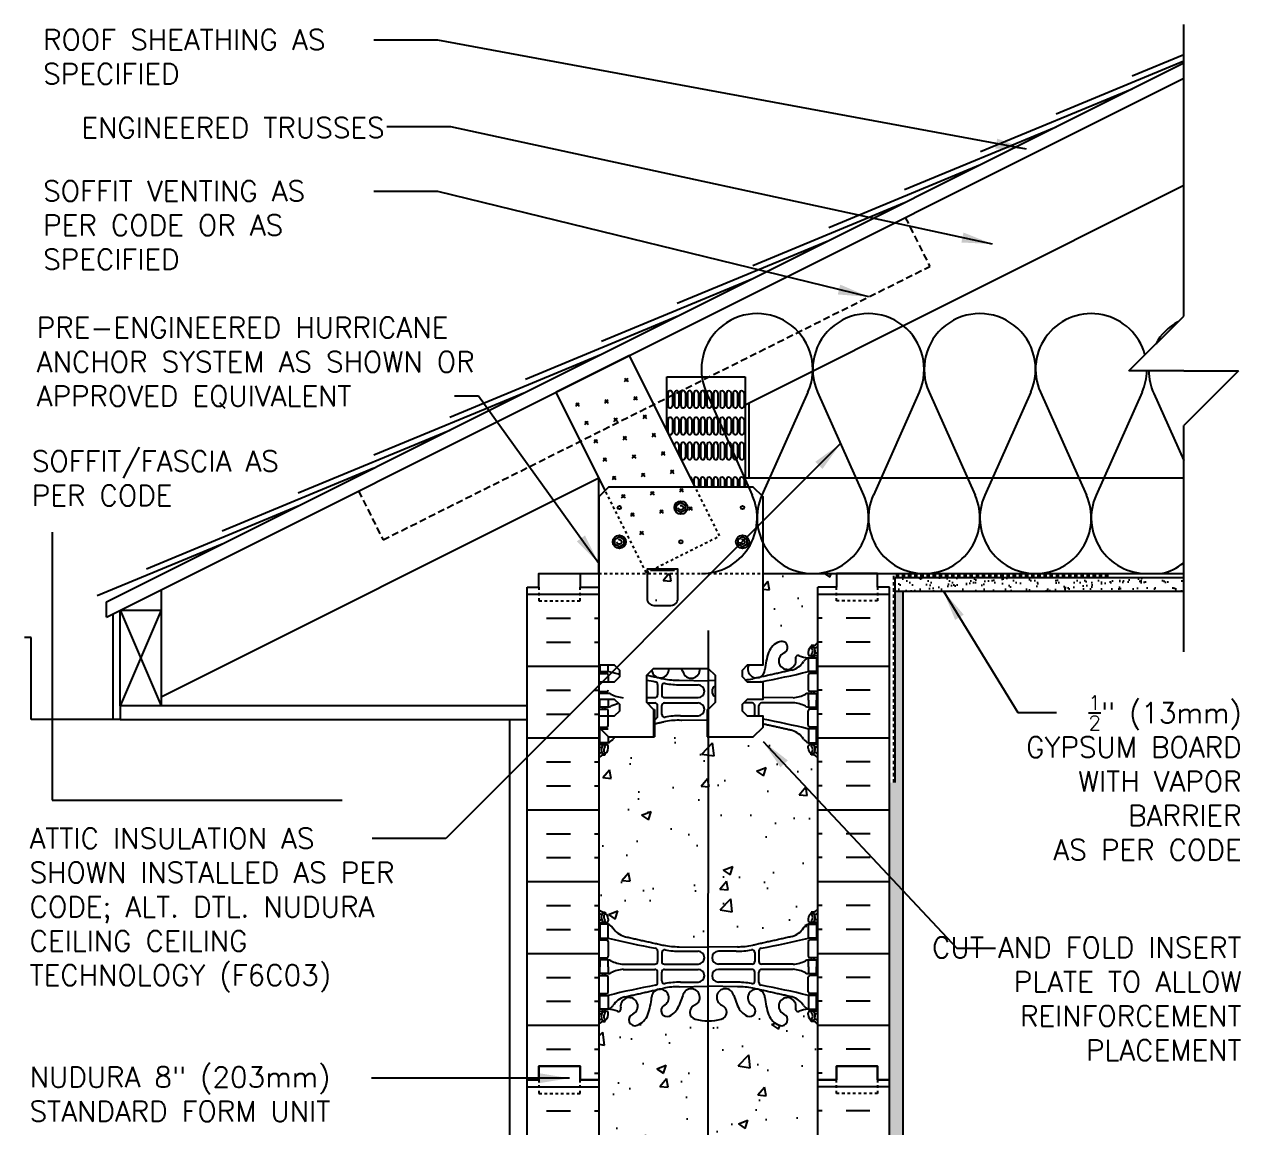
# Model space of a CAD drawing. Header units: inches. Extents: x 92.7 to 137.2, y 22.9 to 99.
# Drawn here: x 92.7 to 137.16, y 58.66 to 98.98 of the extents above; entities that cross this region are included whole.
import ezdxf
from ezdxf.enums import TextEntityAlignment as Align

# ---------------------------------------------------------------- set-up
doc = ezdxf.new("R2010")
doc.units = ezdxf.units.IN
doc.header["$MEASUREMENT"] = 0
doc.header["$PDMODE"] = 35
doc.header["$PDSIZE"] = 0.0625
doc.linetypes.add('DASHED2', pattern=[0.375, 0.25, -0.125])
doc.linetypes.add('HIDDEN2', pattern=[0.1875, 0.125, -0.0625])
for name, color, linetype in [('HATCH', 12, 'Continuous'), ('line25', 2, 'Continuous'), ('LINE3', 3, 'Continuous'), ('LINE50', 5, 'Continuous'), ('LINE9', 9, 'Continuous'), ('TEXT', 4, 'Continuous'), ('Web_Edge', 9, 'Continuous')]:
    doc.layers.add(name, color=color, linetype=linetype)
doc.styles.add('DIM', font='romans.shx', dxfattribs={"width": 0.7})
doc.styles.add('ROMANS', font='romans.shx', dxfattribs={"height": 1.125})
doc.dimstyles.new('ext', dxfattribs={"dimscale": 12, "dimtxt": 0.0625, "dimasz": 0.09375, "dimexe": 0.09375, "dimexo": 0.0625, "dimgap": 0.0625, "dimtad": 1, "dimdec": 1, "dimzin": 3, "dimdsep": 46, "dimlunit": 4, "dimtxsty": 'DIM', "dimcen": 0.09, "dimdle": 0.09375, "dimclrt": 4, "dimadec": 0, "dimazin": 0, "dimtfac": 1, "dimtdec": 1, "dimtmove": 2, "dimatfit": 3, "dimfxl": 1, "dimfrac": 2, "dimtolj": 1, "dimtzin": 0, "dimarcsym": 0})

# ---------------------------------------------------------------- blocks, each defined once
blk = doc.blocks.new('Batt2x10')
for p, q in [((6.634, 3.896), (2.866, 2.213)), ((6.635, 0.178), (2.865, 1.859))]:
    blk.add_line(p, q)
for centre, start, end in [((2.036, 4.071), 180, 294.0694), ((7.464, 2.037), 245.9664, 114.0694), ((2.036, 0), 65.9664, 180)]:
    blk.add_arc(centre, 2.036, start, end)

msp = doc.modelspace()

# ---------------------------------------------------------------- hatches: boundary and pattern name
at = {"layer": 'HATCH'}
h = msp.add_hatch(dxfattribs=at)
h.set_pattern_fill('AR-CONC', color=256, scale=0.5)
h.paths.add_polyline_path([(121.699, 78.407), (122.386, 78.407), (122.386, 78.907), (119.699, 78.907), (119.699, 75.568), (119.185, 75.568, 1.234268), (119.769, 75.382, -0.069923), (119.906, 76.026, -0.21345), (120.298, 76.415, -1), (120.462, 76.007, 2.087231), (120.896, 75.782, -0.669601), (121.028, 75.902, 0.085348), (121.358, 75.827), (121.463, 75.827), (121.463, 75.897), (121.415, 75.897, -0.414214), (121.353, 75.959), (121.353, 76.027, -0.249069), (121.463, 76.234), (121.463, 76.276), (121.553, 76.276, 0.088416), (121.699, 76.373)])
edge = h.paths.add_edge_path()
edge.add_arc((121.353, 71.82), 0.5, 46.2109, 66.4218)
edge.add_line((121.553, 72.278), (121.463, 72.278))
edge.add_line((121.463, 72.278), (121.463, 72.32))
edge.add_arc((121.603, 72.527), 0.25, 180, 235.9442, ccw=False)
edge.add_line((121.353, 72.527), (121.353, 72.594))
edge.add_arc((121.415, 72.594), 0.0625, 90, 180, ccw=False)
edge.add_line((121.415, 72.657), (121.463, 72.657))
edge.add_line((121.463, 72.657), (121.463, 72.727))
edge.add_line((121.463, 72.727), (121.358, 72.727))
edge.add_arc((121.48, 73.069), 0.364, 212.0424, 250.3387, ccw=False)
edge.add_arc((120.557, 72.458), 0.743, 34.228, 73.8107)
edge.add_spline(control_points=[(120.764, 73.172), (119.699, 73.41)], knot_values=[0, 0, 0.741301, 0.741301], degree=1, periodic=0)
edge.add_line((119.699, 73.41), (119.699, 73.297))
edge.add_line((119.699, 73.297), (119.345, 72.943))
edge.add_line((119.345, 72.943), (117.689, 72.943))
edge.add_line((117.689, 72.943), (117.687, 65.254))
edge.add_line((117.687, 65.254), (117.699, 65.254))
edge.add_line((117.699, 65.254), (118.765, 65.27))
edge.add_arc((118.77, 68.254), 2.984, 269.9005, 280.7454)
edge.add_spline(control_points=[(119.327, 65.322), (120.764, 65.643)], knot_values=[0, 0, 1, 1], degree=1, periodic=0)
edge.add_arc((120.557, 66.357), 0.743, 286.1893, 325.772)
edge.add_arc((121.48, 65.745), 0.364, 109.6613, 147.9576, ccw=False)
edge.add_line((121.358, 66.088), (121.463, 66.088))
edge.add_line((121.463, 66.088), (121.463, 66.158))
edge.add_line((121.463, 66.158), (121.415, 66.158))
edge.add_arc((121.415, 66.22), 0.0625, 180, 270, ccw=False)
edge.add_line((121.353, 66.22), (121.353, 66.288))
edge.add_arc((121.603, 66.288), 0.25, 124.0558, 180, ccw=False)
edge.add_line((121.463, 66.495), (121.463, 66.537))
edge.add_line((121.463, 66.537), (121.553, 66.537))
edge.add_arc((121.353, 66.995), 0.5, 293.5782, 313.7891)
edge.add_line((121.699, 66.634), (121.699, 72.181))
edge = h.paths.add_edge_path()
edge.add_line((117.689, 72.943), (117.662, 72.943))
edge.add_line((117.662, 72.943), (117.662, 73.56))
edge.add_line((117.662, 73.56), (116.632, 73.545))
edge.add_arc((116.627, 70.561), 2.984, 89.9005, 100.7454)
edge.add_spline(control_points=[(116.07, 73.493), (115.735, 73.418)], knot_values=[0.766693, 0.766693, 1, 1], degree=1, periodic=0)
edge.add_line((115.735, 73.418), (115.735, 72.943))
edge.add_line((115.735, 72.943), (114.277, 72.943))
edge.add_arc((114.84, 72.458), 0.743, 139.287, 145.772)
edge.add_arc((113.917, 73.069), 0.364, 289.6613, 327.9576, ccw=False)
edge.add_line((114.04, 72.727), (113.935, 72.727))
edge.add_line((113.935, 72.727), (113.935, 72.657))
edge.add_line((113.935, 72.657), (113.982, 72.657))
edge.add_arc((113.982, 72.594), 0.0625, 0, 90, ccw=False)
edge.add_line((114.045, 72.594), (114.045, 72.527))
edge.add_arc((113.795, 72.527), 0.25, 304.0558, 360, ccw=False)
edge.add_line((113.935, 72.32), (113.935, 72.278))
edge.add_line((113.935, 72.278), (113.845, 72.278))
edge.add_arc((114.045, 71.82), 0.5, 113.5782, 133.7891)
edge.add_line((113.699, 72.181), (113.699, 66.634))
edge.add_arc((114.045, 66.995), 0.5, 226.2109, 246.4218)
edge.add_line((113.845, 66.537), (113.935, 66.537))
edge.add_line((113.935, 66.537), (113.935, 66.495))
edge.add_arc((113.795, 66.288), 0.25, 0, 55.9442, ccw=False)
edge.add_line((114.045, 66.288), (114.045, 66.22))
edge.add_arc((113.982, 66.22), 0.0625, -90, 0, ccw=False)
edge.add_line((113.982, 66.158), (113.935, 66.158))
edge.add_line((113.935, 66.158), (113.935, 66.088))
edge.add_line((113.935, 66.088), (114.04, 66.088))
edge.add_arc((113.917, 65.745), 0.364, 32.0424, 70.3387, ccw=False)
edge.add_arc((114.84, 66.357), 0.743, 214.228, 253.8107)
edge.add_spline(control_points=[(114.633, 65.643), (116.07, 65.322)], knot_values=[0, 0, 1, 1], degree=1, periodic=0)
edge.add_arc((116.627, 68.254), 2.984, 259.2546, 270.0995)
edge.add_line((116.632, 65.27), (117.687, 65.254))
edge.add_line((117.687, 65.254), (117.689, 72.943))
h.paths.add_polyline_path([(117.686, 62.557, -0.066677), (117.224, 62.619, -0.734872), (117.201, 63.13, 1.612474), (116.77, 63.49), (116.627, 63.103, -0.16372), (116.305, 62.749, -1.059167), (116.099, 63.131, 1.629604), (115.628, 63.432, -0.069923), (115.491, 62.789, -0.21345), (115.099, 62.399, -1), (114.935, 62.808, 2.087231), (114.502, 63.033, -0.669601), (114.369, 62.912, 0.085348), (114.04, 62.988), (113.935, 62.988), (113.935, 62.918), (113.982, 62.918, -0.414214), (114.045, 62.855), (114.045, 62.788, -0.249069), (113.935, 62.581), (113.935, 62.539), (113.845, 62.539, 0.088416), (113.699, 62.442), (113.699, 60.407), (113.699, 58.373, 0.088416), (113.845, 58.276), (113.935, 58.276), (113.935, 58.234, -0.249069), (114.045, 58.027), (114.045, 57.959, -0.414214), (113.982, 57.897), (113.935, 57.897), (113.935, 57.827), (114.04, 57.827, 0.085348), (114.369, 57.902, -0.669601), (114.502, 57.782, 2.087231), (114.935, 58.007, -1), (115.099, 58.415, -0.21345), (115.491, 58.026, -0.069923), (115.628, 57.382, 1.629604), (116.099, 57.683, -1.059167), (116.305, 58.065, -0.16372), (116.627, 57.712), (116.77, 57.325, 1.612474), (117.201, 57.684, -0.734872), (117.224, 58.195, -0.066519), (117.685, 58.257)])
h.paths.add_polyline_path([(116.168, 57.373, -1), (115.793, 57.373, -1)], flags=16)
h.paths.add_polyline_path([(121.699, 62.442, 0.088416), (121.553, 62.539), (121.463, 62.539), (121.463, 62.581, -0.249069), (121.353, 62.788), (121.353, 62.855, -0.414214), (121.415, 62.918), (121.463, 62.918), (121.463, 62.988), (121.358, 62.988, 0.085348), (121.028, 62.912, -0.669601), (120.896, 63.033, 2.087231), (120.462, 62.808, -1), (120.298, 62.399, -0.21345), (119.906, 62.789, -0.069923), (119.769, 63.432, 1.629604), (119.298, 63.131, -1.059167), (119.092, 62.749, -0.16372), (118.77, 63.103), (118.627, 63.49, 1.612474), (118.196, 63.13, -0.734872), (118.173, 62.619, -0.070274), (117.686, 62.557), (117.685, 58.257, -0.070432), (118.173, 58.195, -0.734872), (118.196, 57.684, 1.612474), (118.627, 57.325), (118.77, 57.712, -0.16372), (119.092, 58.065, -1.059167), (119.298, 57.683, 1.629604), (119.769, 57.382, -0.069923), (119.906, 58.026, -0.21345), (120.298, 58.415, -1), (120.462, 58.007, 2.087231), (120.896, 57.782, -0.669601), (121.028, 57.902, 0.085348), (121.358, 57.827), (121.463, 57.827), (121.463, 57.897), (121.415, 57.897, -0.414214), (121.353, 57.959), (121.353, 58.027, -0.249069), (121.463, 58.234), (121.463, 58.276), (121.553, 58.276, 0.088416), (121.699, 58.373), (121.699, 60.407)])
edge = h.paths.add_edge_path()
edge.add_arc((121.353, 53.82), 0.5, 46.2109, 66.4218)
edge.add_line((121.553, 54.278), (121.463, 54.278))
edge.add_line((121.463, 54.278), (121.463, 54.32))
edge.add_arc((121.603, 54.527), 0.25, 180, 235.9442, ccw=False)
edge.add_line((121.353, 54.527), (121.353, 54.594))
edge.add_arc((121.415, 54.594), 0.0625, 90, 180, ccw=False)
edge.add_line((121.415, 54.657), (121.463, 54.657))
edge.add_line((121.463, 54.657), (121.463, 54.727))
edge.add_line((121.463, 54.727), (121.358, 54.727))
edge.add_arc((121.48, 55.069), 0.364, 212.0424, 250.3387, ccw=False)
edge.add_arc((120.557, 54.458), 0.743, 34.228, 73.8107)
edge.add_spline(control_points=[(120.764, 55.172), (119.327, 55.493)], knot_values=[0, 0, 1, 1], degree=1, periodic=0)
edge.add_arc((118.77, 52.561), 2.984, 79.2546, 90.0995)
edge.add_line((118.765, 55.545), (117.699, 55.561))
edge.add_line((117.699, 55.561), (117.684, 55.561))
edge.add_line((117.684, 55.561), (117.682, 48.509))
edge.add_line((117.682, 48.509), (118.636, 47.555))
edge.add_line((118.636, 47.555), (120.372, 47.555))
edge.add_spline(control_points=[(120.372, 47.555), (120.764, 47.643)], knot_values=[0, 0, 0.273154, 0.273154], degree=1, periodic=0)
edge.add_arc((120.557, 48.357), 0.743, 286.1893, 325.772)
edge.add_arc((121.48, 47.745), 0.364, 109.6613, 147.9576, ccw=False)
edge.add_line((121.358, 48.088), (121.463, 48.088))
edge.add_line((121.463, 48.088), (121.463, 48.158))
edge.add_line((121.463, 48.158), (121.415, 48.158))
edge.add_arc((121.415, 48.22), 0.0625, 180, 270, ccw=False)
edge.add_line((121.353, 48.22), (121.353, 48.288))
edge.add_arc((121.603, 48.288), 0.25, 124.0558, 180, ccw=False)
edge.add_line((121.463, 48.495), (121.463, 48.537))
edge.add_line((121.463, 48.537), (121.553, 48.537))
edge.add_arc((121.353, 48.995), 0.5, 293.5782, 313.7891)
edge.add_line((121.699, 48.634), (121.699, 54.181))
edge = h.paths.add_edge_path()
edge.add_line((117.684, 55.561), (116.632, 55.545))
edge.add_arc((116.627, 52.561), 2.984, 89.9005, 100.7454)
edge.add_spline(control_points=[(116.07, 55.493), (114.633, 55.172)], knot_values=[0, 0, 1, 1], degree=1, periodic=0)
edge.add_arc((114.84, 54.458), 0.743, 106.1893, 145.772)
edge.add_arc((113.917, 55.069), 0.364, 289.6613, 327.9576, ccw=False)
edge.add_line((114.04, 54.727), (113.935, 54.727))
edge.add_line((113.935, 54.727), (113.935, 54.657))
edge.add_line((113.935, 54.657), (113.982, 54.657))
edge.add_arc((113.982, 54.594), 0.0625, 0, 90, ccw=False)
edge.add_line((114.045, 54.594), (114.045, 54.527))
edge.add_arc((113.795, 54.527), 0.25, 304.0558, 360, ccw=False)
edge.add_line((113.935, 54.32), (113.935, 54.278))
edge.add_line((113.935, 54.278), (113.845, 54.278))
edge.add_arc((114.045, 53.82), 0.5, 113.5782, 133.7891)
edge.add_line((113.699, 54.181), (113.699, 48.634))
edge.add_arc((114.045, 48.995), 0.5, 226.2109, 246.4218)
edge.add_line((113.845, 48.537), (113.935, 48.537))
edge.add_line((113.935, 48.537), (113.935, 48.495))
edge.add_arc((113.795, 48.288), 0.25, 0, 55.9442, ccw=False)
edge.add_line((114.045, 48.288), (114.045, 48.22))
edge.add_arc((113.982, 48.22), 0.0625, -90, 0, ccw=False)
edge.add_line((113.982, 48.158), (113.935, 48.158))
edge.add_line((113.935, 48.158), (113.935, 48.088))
edge.add_line((113.935, 48.088), (114.04, 48.088))
edge.add_arc((113.917, 47.745), 0.364, 32.0424, 70.3387, ccw=False)
edge.add_arc((114.84, 48.357), 0.743, 214.228, 253.8107)
edge.add_spline(control_points=[(114.633, 47.643), (115.026, 47.555)], knot_values=[0, 0, 0.273154, 0.273154], degree=1, periodic=0)
edge.add_line((115.026, 47.555), (116.636, 47.555))
edge.add_line((116.636, 47.555), (116.926, 47.265))
edge.add_line((116.926, 47.265), (117.636, 47.255))
edge.add_line((117.636, 47.255), (117.636, 48.555))
edge.add_line((117.636, 48.555), (117.682, 48.509))
edge.add_line((117.682, 48.509), (117.684, 55.561))
h = msp.add_hatch(dxfattribs=at)
h.set_pattern_fill('AR-CONC', color=256, scale=0.5, style=0)
h.paths.add_polyline_path([(116.586, 78.907), (115.461, 78.907), (115.461, 77.993, 0.414214), (115.711, 77.743), (116.336, 77.743, 0.414214), (116.586, 77.993)], flags=17)
h = msp.add_hatch(dxfattribs=at)
h.set_pattern_fill('INSUL', color=256, scale=7, style=0)
h.set_pattern_definition([(180, (3047.8602, -336.6021), (0, 2.625), []), (180, (3047.8602, -335.7271), (0, 2.625), [0.875, -0.875]), (180, (3047.8602, -334.8521), (0, 2.625), [0.875, -0.875])])
h.paths.add_polyline_path([(124.324, 60.407), (123.886, 60.407), (123.886, 60.907), (122.386, 60.907), (122.386, 60.407), (121.699, 60.407), (121.699, 78.407), (122.386, 78.407), (122.386, 78.907), (123.886, 78.907), (123.886, 78.407), (124.324, 78.407)])
h = msp.add_hatch(dxfattribs=at)
h.set_pattern_fill('AR-SAND', color=256, scale=0.25, style=0)
h.set_pattern_definition([(37.5, (-34.42324, -182.22693), (-0.01574834, 0.48170594), [0, -0.38, 0, -0.425, 0, -0.40625]), (7.5, (-34.42324, -182.22693), (0.4424442, 0.7055365), [0, -0.205, 0, -0.3425, 0, -0.13125]), (327.5, (-34.73074, -182.22693), (0.77853547, 0.00141476), [0, -0.125, 0, -0.45, 0, -0.5875]), (317.5, (-34.73074, -182.2269), (0.7515317, 0.2194189), [0, -0.0625, 0, -0.295, 0, -0.3375])])
h.paths.add_polyline_path([(135.077, 78.269), (135.077, 78.769), (124.534, 78.769), (124.534, 78.269)])
h = msp.add_hatch(dxfattribs=at)
h.set_pattern_fill('INSUL', color=256, scale=7, style=0)
h.set_pattern_definition([(0, (-2812.463, -336.6021), (0, 2.625), []), (0, (-2812.463, -335.7271), (0, 2.625), [0.875, -0.875]), (0, (-2812.463, -334.8521), (0, 2.625), [0.875, -0.875])])
h.paths.add_polyline_path([(111.074, 60.407), (111.511, 60.407), (111.511, 60.907), (113.011, 60.907), (113.011, 60.407), (113.699, 60.407), (113.699, 78.17), (113.011, 78.17), (113.011, 78.67), (111.511, 78.67), (111.511, 78.17), (111.074, 78.17)])
h = msp.add_hatch(dxfattribs=at)
h.set_pattern_fill('AR-SAND', color=256, scale=0.25, style=0)
h.set_pattern_definition([(37.5, (71.4176, 8.5539), (-0.0157483, 0.481706), [0, -0.38, 0, -0.425, 0, -0.40625]), (7.5, (71.4176, 8.5539), (0.442444, 0.7055365), [0, -0.205, 0, -0.3425, 0, -0.13125]), (327.5, (71.1101, 8.5539), (0.7785355, 0.0014148), [0, -0.125, 0, -0.45, 0, -0.5875]), (317.5, (71.1101, 8.5539), (0.7515317, 0.219419), [0, -0.0625, 0, -0.295, 0, -0.3375])])
h.paths.add_polyline_path([(124.824, 78.269), (124.534, 78.269), (124.534, 71.269), (124.324, 71.269), (124.324, 47.555), (124.824, 47.555)])

# ---------------------------------------------------------------- linework, layer by layer
at = {"layer": 'HATCH', "linetype": 'DASHED2'}
for p, q in [((124.901, 91.922), (125.795, 90.133)), ((105.81, 80.14), (125.795, 90.133)), ((104.916, 81.929), (105.81, 80.14))]:
    msp.add_line(p, q, dxfattribs=at)
at = {"layer": 'HATCH', "color": 253}
for p, q in [((116.181, 84.15), (116.181, 86.093)), ((116.181, 86.093), (119.043, 86.093)), ((119.043, 86.093), (119.043, 82.068))]:
    msp.add_line(p, q, dxfattribs=at)
at = {"layer": 'HATCH'}
for p, q in [((116.222, 85.498), (116.222, 85.021)), ((116.386, 85.513), (116.386, 85.036)), ((116.461, 85.498), (116.461, 85.021)), ((116.624, 85.513), (116.624, 85.036)), ((116.699, 85.498), (116.699, 85.021)), ((116.863, 85.512), (116.863, 85.035)), ((116.937, 85.497), (116.937, 85.02)), ((117.101, 85.512), (117.101, 85.035)), ((117.176, 85.497), (117.176, 85.02)), ((117.339, 85.512), (117.339, 85.035)), ((117.414, 85.497), (117.414, 85.02)), ((117.578, 85.512), (117.578, 85.035)), ((117.652, 85.497), (117.652, 85.02)), ((117.816, 85.512), (117.816, 85.035)), ((117.89, 85.497), (117.89, 85.02)), ((118.054, 85.512), (118.054, 85.035)), ((118.129, 85.496), (118.129, 85.019)), ((118.292, 85.511), (118.292, 85.034)), ((118.367, 85.496), (118.367, 85.019)), ((118.531, 85.511), (118.531, 85.034)), ((118.605, 85.496), (118.605, 85.019)), ((118.769, 85.511), (118.769, 85.034)), ((118.844, 85.496), (118.844, 85.019)), ((119.007, 85.511), (119.007, 85.034)), ((129.838, 85.541), (131.522, 81.773)), ((133.556, 85.543), (131.875, 81.772)), ((133.981, 85.49), (135.077, 83.036)), ((116.222, 84.524), (116.222, 84.047)), ((116.386, 84.539), (116.386, 84.062)), ((116.461, 84.524), (116.461, 84.047)), ((116.624, 84.539), (116.624, 84.062)), ((116.699, 84.524), (116.699, 84.047)), ((116.863, 84.538), (116.863, 84.061)), ((116.937, 84.523), (116.937, 84.046)), ((117.101, 84.538), (117.101, 84.061)), ((117.176, 84.523), (117.176, 84.046)), ((117.339, 84.538), (117.339, 84.061)), ((117.414, 84.523), (117.414, 84.046)), ((117.578, 84.538), (117.578, 84.061)), ((117.652, 84.523), (117.652, 84.046)), ((117.816, 84.538), (117.816, 84.061)), ((117.89, 84.523), (117.89, 84.046)), ((118.054, 84.537), (118.054, 84.06)), ((118.129, 84.522), (118.129, 84.045)), ((118.292, 84.537), (118.292, 84.06)), ((118.367, 84.522), (118.367, 84.045)), ((118.531, 84.537), (118.531, 84.06)), ((118.605, 84.522), (118.605, 84.045)), ((118.769, 84.537), (118.769, 84.06)), ((118.844, 84.522), (118.844, 84.045)), ((119.007, 84.537), (119.007, 84.06)), ((116.461, 83.611), (116.461, 83.591)), ((116.624, 83.625), (116.624, 83.264)), ((116.699, 83.61), (116.699, 83.133)), ((116.863, 83.625), (116.863, 83.148)), ((116.937, 83.61), (116.937, 83.133)), ((117.101, 83.625), (117.101, 83.148)), ((117.176, 83.61), (117.176, 83.133)), ((117.339, 83.625), (117.339, 83.148)), ((117.414, 83.61), (117.414, 83.133)), ((117.578, 83.625), (117.578, 83.148)), ((117.652, 83.61), (117.652, 83.133)), ((117.816, 83.624), (117.816, 83.147)), ((117.89, 83.609), (117.89, 83.132)), ((118.054, 83.624), (118.054, 83.147)), ((118.129, 83.609), (118.129, 83.132)), ((118.292, 83.624), (118.292, 83.147)), ((118.367, 83.609), (118.367, 83.132)), ((118.531, 83.624), (118.531, 83.147)), ((118.605, 83.609), (118.605, 83.132)), ((118.769, 83.624), (118.769, 83.147)), ((118.844, 83.609), (118.844, 83.132)), ((119.007, 83.147), (119.007, 83.624)), ((117.101, 82.356), (117.101, 82.311)), ((117.176, 82.341), (117.176, 82.162)), ((117.339, 82.356), (117.339, 82.068)), ((117.414, 82.341), (117.414, 82.068)), ((117.578, 82.356), (117.578, 82.068)), ((117.652, 82.341), (117.652, 82.068)), ((117.816, 82.355), (117.816, 82.068)), ((117.89, 82.34), (117.89, 82.068)), ((118.054, 82.355), (118.054, 82.068)), ((118.129, 82.34), (118.129, 82.068)), ((118.292, 82.355), (118.292, 82.068)), ((118.367, 82.34), (118.367, 82.068)), ((118.531, 82.355), (118.531, 82.068)), ((118.605, 82.34), (118.605, 82.068)), ((118.769, 82.355), (118.769, 82.068)), ((118.844, 82.34), (118.844, 82.068)), ((119.007, 82.354), (119.007, 82.068)), ((97.699, 77.57), (96.199, 74.07)), ((96.199, 77.57), (97.699, 74.07)), ((111.074, 60.148), (113.699, 60.148)), ((124.324, 60.148), (121.699, 60.148)), ((111.787, 59.273), (112.662, 59.273)), ((113.537, 59.273), (113.699, 59.273)), ((121.86, 59.273), (121.699, 59.273)), ((123.61, 59.273), (122.735, 59.273))]:
    msp.add_line(p, q, dxfattribs=at)
for centre, radius, start, end in [((131.697, 86.372), 2.036, 15.1998, 204.0694), ((135.839, 86.321), 2.036, 118.6459, 151.3541), ((131.697, 86.372), 2.036, 335.9664, 358.5647), ((135.839, 86.321), 2.036, 180, 204.0694), ((116.304, 85.506), 0.0822, 4.4577, 185.9201), ((116.543, 85.506), 0.0822, 4.4577, 185.9201), ((116.781, 85.506), 0.0822, 4.4577, 185.9201), ((117.019, 85.506), 0.0822, 4.4577, 185.9201), ((117.257, 85.506), 0.0822, 4.4577, 185.9201), ((117.496, 85.506), 0.0822, 4.4577, 185.9201), ((117.734, 85.505), 0.0822, 4.4577, 185.9201), ((117.972, 85.505), 0.0822, 4.4577, 185.9201), ((118.21, 85.505), 0.0822, 4.4577, 185.9201), ((118.449, 85.505), 0.0822, 4.4577, 185.9201), ((118.687, 85.505), 0.0822, 4.4577, 185.9201), ((118.925, 85.504), 0.0822, 4.4577, 185.9201), ((116.304, 85.042), 0.0822, 174.0799, 355.5423), ((116.543, 85.042), 0.0822, 174.0799, 355.5423), ((116.781, 85.042), 0.0822, 174.0799, 355.5423), ((117.019, 85.042), 0.0822, 174.0799, 355.5423), ((117.257, 85.041), 0.0822, 174.0799, 355.5423), ((117.496, 85.041), 0.0822, 174.0799, 355.5423), ((117.734, 85.041), 0.0822, 174.0799, 355.5423), ((117.972, 85.041), 0.0822, 174.0799, 355.5423), ((118.21, 85.041), 0.0822, 174.0799, 355.5423), ((118.449, 85.041), 0.0822, 174.0799, 355.5423), ((118.687, 85.04), 0.0822, 174.0799, 355.5423), ((118.925, 85.04), 0.0822, 174.0799, 355.5423), ((116.304, 84.532), 0.0822, 4.4577, 185.9201), ((116.543, 84.532), 0.0822, 4.4577, 185.9201), ((116.781, 84.532), 0.0822, 4.4577, 185.9201), ((117.019, 84.532), 0.0822, 4.4577, 185.9201), ((117.257, 84.532), 0.0822, 4.4577, 185.9201), ((117.496, 84.531), 0.0822, 4.4577, 185.9201), ((117.734, 84.531), 0.0822, 4.4577, 185.9201), ((117.972, 84.531), 0.0822, 4.4577, 185.9201), ((118.21, 84.531), 0.0822, 4.4577, 185.9201), ((118.449, 84.531), 0.0822, 4.4577, 185.9201), ((118.687, 84.531), 0.0822, 4.4577, 185.9201), ((118.925, 84.53), 0.0822, 4.4577, 185.9201), ((116.304, 84.068), 0.0822, 174.0799, 355.5423), ((116.543, 84.068), 0.0822, 174.0799, 355.5423), ((116.781, 84.068), 0.0822, 174.0799, 355.5423), ((117.019, 84.068), 0.0822, 174.0799, 355.5423), ((117.257, 84.067), 0.0822, 174.0799, 355.5423), ((117.496, 84.067), 0.0822, 174.0799, 355.5423), ((117.734, 84.067), 0.0822, 174.0799, 355.5423), ((117.972, 84.067), 0.0822, 174.0799, 355.5423), ((118.21, 84.067), 0.0822, 174.0799, 355.5423), ((118.449, 84.066), 0.0822, 174.0799, 355.5423), ((118.687, 84.066), 0.0822, 174.0799, 355.5423), ((118.925, 84.066), 0.0822, 174.0799, 355.5423), ((116.543, 83.619), 0.0822, 4.4577, 185.9201), ((116.781, 83.619), 0.0822, 4.4577, 185.9201), ((117.019, 83.619), 0.0822, 4.4577, 185.9201), ((117.257, 83.618), 0.0822, 4.4577, 185.9201), ((117.496, 83.618), 0.0822, 4.4577, 185.9201), ((117.734, 83.618), 0.0822, 4.4577, 185.9201), ((117.972, 83.618), 0.0822, 4.4577, 185.9201), ((118.21, 83.618), 0.0822, 4.4577, 185.9201), ((118.449, 83.618), 0.0822, 4.4577, 185.9201), ((118.687, 83.617), 0.0822, 4.4577, 185.9201), ((118.925, 83.617), 0.0822, 4.4577, 185.9201), ((116.781, 83.155), 0.0822, 174.0799, 355.5423), ((117.019, 83.154), 0.0822, 174.0799, 355.5423), ((117.257, 83.154), 0.0822, 174.0799, 355.5423), ((117.496, 83.154), 0.0822, 174.0799, 355.5423), ((117.734, 83.154), 0.0822, 174.0799, 355.5423), ((117.972, 83.154), 0.0822, 174.0799, 355.5423), ((118.21, 83.153), 0.0822, 174.0799, 355.5423), ((118.449, 83.153), 0.0822, 174.0799, 355.5423), ((118.687, 83.153), 0.0822, 174.0799, 355.5423), ((118.925, 83.153), 0.0822, 174.0799, 355.5423), ((117.019, 82.35), 0.0822, 4.4577, 73.7262), ((117.257, 82.349), 0.0822, 4.4577, 185.9201), ((117.496, 82.349), 0.0822, 4.4577, 185.9201), ((117.734, 82.349), 0.0822, 4.4577, 185.9201), ((117.972, 82.349), 0.0822, 4.4577, 185.9201), ((118.21, 82.349), 0.0822, 4.4577, 185.9201), ((118.449, 82.348), 0.0822, 4.4577, 185.9201), ((118.687, 82.348), 0.0822, 4.4577, 185.9201), ((118.925, 82.348), 0.0822, 4.4577, 185.9201), ((129.663, 80.943), 2.036, 270, 24.0694), ((133.734, 80.943), 2.036, 155.9664, 270), ((133.805, 80.892), 2.036, 282.8511, 308.6653)]:
    msp.add_arc(centre, radius, start, end, dxfattribs=at)
at = {"layer": 'line25'}
for p, q in [((95.699, 77.88), (135.077, 97.569)), ((95.699, 77.32), (135.077, 97.01)), ((119.043, 85.08), (135.077, 93.097)), ((114.817, 86.88), (112.133, 85.538)), ((117.222, 82.068), (114.817, 86.88)), ((113.93, 81.946), (112.133, 85.538)), ((119.199, 82.407), (119.199, 85.157)), ((97.699, 74.407), (113.699, 82.407)), ((113.699, 78.907), (113.699, 82.407)), ((119.043, 82.407), (135.077, 82.407)), ((113.011, 78.907), (113.699, 78.907)), ((119.699, 78.907), (135.077, 78.907)), ((97.699, 78.32), (97.699, 74.07)), ((113.699, 78.407), (113.699, 60.407)), ((121.699, 60.407), (121.699, 78.407)), ((95.699, 77.32), (95.699, 77.88)), ((96.199, 77.57), (97.699, 77.57)), ((96.199, 74.07), (96.199, 77.57)), ((115.699, 73.943), (115.735, 73.943)), ((115.699, 73.943), (115.699, 72.943)), ((115.735, 73.943), (115.735, 72.943)), ((117.662, 73.943), (117.699, 73.943)), ((117.662, 73.943), (117.662, 72.943)), ((117.699, 73.943), (117.699, 72.943)), ((113.699, 60.407), (113.699, 47.555)), ((121.699, 47.555), (121.699, 60.407))]:
    msp.add_line(p, q, dxfattribs=at)
for points in [[(117.662, 72.943), (119.345, 72.943), (119.699, 73.297), (119.699, 73.693), (119.136, 73.693), (118.949, 73.881), (118.949, 74.131), (119.136, 74.318), (119.699, 74.318), (119.699, 74.943), (119.136, 74.943), (118.949, 75.131), (118.949, 75.381), (119.136, 75.568), (119.699, 75.568), (119.699, 81.715), (119.345, 82.068), (114.052, 82.068), (113.699, 81.715), (113.699, 75.568), (114.261, 75.568), (114.449, 75.381), (114.449, 75.131), (114.261, 74.943), (113.699, 74.943), (113.699, 74.318), (114.261, 74.318), (114.449, 74.131), (114.449, 73.881), (114.261, 73.693), (113.699, 73.693), (113.699, 73.297), (114.052, 72.943), (115.735, 72.943)], [(115.699, 73.943), (115.449, 74.193), (115.449, 75.193), (115.699, 75.443), (117.699, 75.443), (117.949, 75.193), (117.949, 74.193), (117.699, 73.943)]]:
    msp.add_lwpolyline(points, dxfattribs=at)
msp.add_lwpolyline([(116.336, 77.743, 0.414214), (116.586, 77.993), (116.586, 79.068), (115.461, 79.068), (115.461, 77.993, 0.414214), (115.711, 77.743)], format="xyb", close=True, dxfattribs=at)
at = {"layer": 'LINE3'}
msp.add_line((117.69, 76.829), (117.682, 48.509), dxfattribs=at)
at = {"layer": 'LINE50'}
for p, q in [((111.074, 60.407), (111.074, 78.407)), ((124.324, 47.555), (124.324, 78.407)), ((111.074, 47.555), (111.074, 60.407))]:
    msp.add_line(p, q, dxfattribs=at)
for points in [[(111.074, 78.407), (111.511, 78.407), (111.511, 78.907), (113.011, 78.907), (113.011, 78.407), (113.699, 78.407)], [(124.324, 78.407), (123.886, 78.407), (123.886, 78.907), (122.386, 78.907), (122.386, 78.407), (121.699, 78.407)], [(113.699, 60.407), (113.011, 60.407), (113.011, 60.907), (111.511, 60.907), (111.511, 60.407), (111.074, 60.407)], [(113.699, 60.407), (113.011, 60.407), (113.011, 60.907), (111.511, 60.907), (111.511, 60.407), (111.074, 60.407)], [(111.074, 60.407), (111.511, 60.407), (111.511, 60.907), (113.011, 60.907), (113.011, 60.407), (113.699, 60.407)], [(121.699, 60.407), (122.386, 60.407), (122.386, 60.907), (123.886, 60.907), (123.886, 60.407), (124.324, 60.407)], [(121.699, 60.407), (122.386, 60.407), (122.386, 60.907), (123.886, 60.907), (123.886, 60.407), (124.324, 60.407)], [(124.324, 60.407), (123.886, 60.407), (123.886, 60.907), (122.386, 60.907), (122.386, 60.407), (121.699, 60.407)]]:
    msp.add_lwpolyline(points, dxfattribs=at)
at = {"layer": 'LINE9'}
for p, q in [((135.077, 88.321), (135.077, 98.981)), ((133.192, 97.102), (135.077, 97.882)), ((130.42, 95.716), (135.077, 97.645)), ((127.648, 94.33), (133.192, 96.626)), ((124.877, 92.944), (130.42, 95.24)), ((122.105, 91.558), (127.648, 93.854)), ((119.333, 90.172), (124.877, 92.469)), ((116.562, 88.787), (122.105, 91.083)), ((113.79, 87.401), (119.333, 89.697)), ((111.018, 86.015), (116.562, 88.311)), ((133.077, 86.321), (135.077, 88.321)), ((108.247, 84.629), (113.79, 86.925)), ((135.077, 86.321), (133.077, 86.321)), ((137.077, 86.321), (135.077, 84.321)), ((135.077, 86.321), (137.077, 86.321)), ((105.475, 83.243), (111.018, 85.539)), ((102.703, 81.857), (108.247, 84.154)), ((135.077, 76.044), (135.077, 84.321)), ((99.932, 80.472), (105.475, 82.768)), ((97.16, 79.086), (102.703, 81.382)), ((95.364, 78.104), (99.932, 79.996)), ((115.586, 79.028), (115.586, 79.068)), ((115.586, 79.028), (116.461, 79.028)), ((116.461, 79.028), (116.461, 79.068)), ((124.534, 78.769), (135.077, 78.769)), ((124.534, 71.269), (124.534, 78.769)), ((124.534, 78.269), (135.077, 78.269)), ((124.824, 47.555), (124.824, 78.269)), ((95.949, 73.57), (95.949, 77.445)), ((92.949, 76.57), (92.699, 76.57)), ((92.949, 73.57), (92.949, 76.57)), ((96.199, 74.07), (96.199, 73.57)), ((111.074, 74.07), (96.199, 74.07)), ((95.949, 73.57), (92.949, 73.57)), ((110.449, 47.555), (110.449, 73.57))]:
    msp.add_line(p, q, dxfattribs=at)
at = {"layer": 'LINE9', "linetype": 'DASHED2', "ltscale": 0.125}
for p, q in [((115.432, 78.941), (113.93, 81.946)), ((118.115, 80.283), (117.222, 82.068)), ((115.432, 78.941), (118.115, 80.283))]:
    msp.add_line(p, q, dxfattribs=at)
at = {"layer": 'LINE9', "color": 12, "linetype": 'DASHED2', "ltscale": 0.125}
msp.add_line((113.699, 78.907), (119.699, 78.907), dxfattribs=at)
at = {"layer": 'LINE9', "color": 6, "linetype": 'HIDDEN2'}
for p in [(132.324, 78.823), (124.48, 71.269)]:
    msp.add_line(p, (124.48, 78.823), dxfattribs=at)
at = {"layer": 'LINE9', "color": 9}
for p, q in [((111.074, 74.07), (97.699, 74.07)), ((96.199, 73.57), (95.949, 73.57)), ((96.199, 73.57), (111.074, 73.57))]:
    msp.add_line(p, q, dxfattribs=at)
at = {"layer": 'LINE9'}
for points in [[(116.539, 81.411), (116.699, 81.503), (116.859, 81.411), (116.859, 81.226), (116.699, 81.134), (116.539, 81.226)], [(114.289, 80.161), (114.449, 80.253), (114.609, 80.161), (114.609, 79.976), (114.449, 79.884), (114.289, 79.976)], [(118.789, 80.161), (118.949, 80.253), (119.109, 80.161), (119.109, 79.976), (118.949, 79.884), (118.789, 79.976)]]:
    msp.add_lwpolyline(points, close=True, dxfattribs=at)
at = {"layer": 'LINE9', "linetype": 'DASHED2', "ltscale": 0.15}
for points in [[(111.511, 78.407), (111.511, 78.407), (111.511, 77.907), (113.011, 77.907), (113.011, 78.407), (113.011, 78.407)], [(123.886, 78.407), (123.886, 78.407), (123.886, 77.907), (122.386, 77.907), (122.386, 78.407), (122.386, 78.407)], [(111.511, 60.407), (111.511, 60.407), (111.511, 59.907), (113.011, 59.907), (113.011, 60.407), (113.011, 60.407)], [(123.886, 60.407), (123.886, 60.407), (123.886, 59.907), (122.386, 59.907), (122.386, 60.407), (122.386, 60.407)]]:
    msp.add_lwpolyline(points, dxfattribs=at)
at = {"layer": 'LINE9'}
for centre, radius in [((114.449, 81.318), 0.0625), ((116.699, 81.318), 0.241), ((118.949, 81.318), 0.0625), ((114.449, 80.068), 0.241), ((116.699, 80.068), 0.0625), ((118.949, 80.068), 0.241)]:
    msp.add_circle(centre, radius, dxfattribs=at)
at = {"layer": 'LINE9', "linetype": 'DASHED2'}
for centre in [(116.695, 81.314), (114.445, 80.064), (118.945, 80.064)]:
    msp.add_circle(centre, 0.0843, dxfattribs=at)
at = {"layer": 'LINE9'}
for p in [(114.705, 85.985), (115.04, 85.314), (112.916, 85.091), (113.978, 85.202), (113.251, 84.42), (114.313, 84.532), (115.376, 84.643), (115.711, 83.973), (113.587, 83.749), (114.649, 83.861), (114.984, 83.19), (116.046, 83.302), (113.922, 83.078), (114.258, 82.407), (115.32, 82.519), (116.382, 82.631), (115.655, 81.848), (116.717, 81.96), (114.593, 81.737), (114.928, 81.066), (115.991, 81.178), (117.053, 81.289), (115.264, 80.395)]:
    msp.add_point(p, dxfattribs=at)
at = {"layer": 'TEXT'}
for p, q in [((93.714, 80.415), (93.714, 70.627)), ((93.714, 70.627), (104.311, 70.627))]:
    msp.add_line(p, q, dxfattribs=at)
for points in [[(96.04, 73.57, 0, 0.36, 0), (96.04, 72.49, 0, 0, 0), (96.04, 70.627, 0, 0, 0)], [(104.311, 73.57, 0, 0.36, 0), (104.311, 72.49, 0, 0, 0), (104.311, 70.627, 0, 0, 0)]]:
    msp.add_lwpolyline(points, format="xyseb", dxfattribs=at)
at = {"layer": 'Web_Edge'}
for p, q in [((121.553, 76.276), (121.463, 76.276)), ((121.463, 76.276), (121.463, 76.234)), ((121.353, 76.027), (121.353, 75.959)), ((121.699, 75.897), (121.415, 75.897)), ((121.463, 75.897), (121.463, 75.827)), ((121.553, 75.897), (121.553, 75.827)), ((121.699, 75.997), (121.621, 75.997)), ((113.699, 75.257), (113.982, 75.257)), ((113.845, 75.327), (113.845, 75.257)), ((113.935, 75.327), (113.935, 75.257)), ((114.045, 75.194), (114.045, 74.943)), ((116.77, 75.325), (116.726, 75.443)), ((121.353, 75.194), (121.353, 74.659)), ((121.699, 75.257), (121.415, 75.257)), ((121.463, 75.327), (121.463, 75.257)), ((121.553, 75.327), (121.553, 75.257)), ((115.847, 74.857), (115.847, 74.472)), ((115.999, 74.795), (115.999, 74.472)), ((116.632, 75.009), (117.699, 74.993)), ((116.679, 74.841), (117.326, 74.841)), ((117.949, 74.997), (117.699, 74.993)), ((113.699, 74.597), (113.982, 74.597)), ((113.845, 74.597), (113.845, 74.527)), ((113.935, 74.597), (113.935, 74.527)), ((115.449, 74.372), (115.747, 74.372)), ((116.099, 74.372), (117.326, 74.372)), ((120.805, 74.371), (119.699, 74.372)), ((121.699, 74.597), (121.415, 74.597)), ((121.463, 74.597), (121.463, 74.527)), ((121.553, 74.597), (121.553, 74.527)), ((113.699, 73.957), (113.982, 73.957)), ((113.845, 73.957), (113.845, 74.027)), ((113.935, 73.957), (113.935, 74.027)), ((114.045, 73.359), (114.045, 73.894)), ((115.46, 74.182), (115.747, 74.181)), ((115.847, 73.697), (115.847, 74.081)), ((115.999, 73.759), (115.999, 74.081)), ((116.099, 74.181), (117.326, 74.181)), ((119.298, 74.181), (118.999, 74.181)), ((119.398, 73.759), (119.398, 74.081)), ((119.551, 73.697), (119.551, 74.081)), ((120.805, 74.182), (119.65, 74.181)), ((121.353, 73.359), (121.353, 73.894)), ((121.699, 73.957), (121.415, 73.957)), ((121.463, 73.957), (121.463, 74.027)), ((121.553, 73.957), (121.553, 74.027)), ((116.632, 73.545), (117.662, 73.56)), ((116.679, 73.713), (117.326, 73.713)), ((117.699, 73.561), (117.699, 73.561)), ((113.699, 73.297), (113.982, 73.297)), ((113.845, 73.227), (113.845, 73.297)), ((113.935, 73.227), (113.935, 73.297)), ((121.699, 73.297), (121.415, 73.297)), ((121.463, 73.227), (121.463, 73.297)), ((121.553, 73.227), (121.553, 73.297)), ((113.699, 72.657), (113.982, 72.657)), ((113.699, 72.557), (113.776, 72.557)), ((113.845, 72.657), (113.845, 72.727)), ((113.935, 72.657), (113.935, 72.727)), ((114.045, 72.527), (114.045, 72.594)), ((121.353, 72.527), (121.353, 72.594)), ((121.699, 72.657), (121.415, 72.657)), ((121.463, 72.657), (121.463, 72.727)), ((121.553, 72.657), (121.553, 72.727)), ((121.699, 72.557), (121.621, 72.557)), ((113.845, 72.278), (113.935, 72.278)), ((113.935, 72.278), (113.935, 72.32)), ((121.463, 72.278), (121.463, 72.32)), ((121.553, 72.278), (121.463, 72.278)), ((113.699, 66.258), (113.776, 66.258)), ((113.845, 66.537), (113.935, 66.537)), ((113.935, 66.537), (113.935, 66.495)), ((114.045, 66.288), (114.045, 66.22)), ((121.353, 66.288), (121.353, 66.22)), ((121.553, 66.537), (121.463, 66.537)), ((121.463, 66.537), (121.463, 66.495)), ((121.699, 66.258), (121.621, 66.258)), ((113.699, 66.158), (113.982, 66.158)), ((113.845, 66.158), (113.845, 66.088)), ((113.935, 66.158), (113.935, 66.088)), ((121.699, 66.158), (121.415, 66.158)), ((121.463, 66.158), (121.463, 66.088)), ((121.553, 66.158), (121.553, 66.088)), ((113.699, 65.518), (113.982, 65.518)), ((113.845, 65.588), (113.845, 65.518)), ((113.935, 65.588), (113.935, 65.518)), ((114.045, 65.455), (114.045, 64.92)), ((121.353, 65.455), (121.353, 64.92)), ((121.699, 65.518), (121.415, 65.518)), ((121.463, 65.588), (121.463, 65.518)), ((121.553, 65.588), (121.553, 65.518)), ((115.847, 65.118), (115.847, 64.733)), ((115.999, 65.056), (115.999, 64.733)), ((116.632, 65.27), (117.699, 65.254)), ((116.679, 65.102), (117.326, 65.102)), ((118.765, 65.27), (117.699, 65.254)), ((118.718, 65.102), (118.071, 65.102)), ((119.398, 65.056), (119.398, 64.733)), ((119.551, 65.118), (119.551, 64.733)), ((113.699, 64.858), (113.982, 64.858)), ((113.845, 64.858), (113.845, 64.788)), ((113.935, 64.858), (113.935, 64.788)), ((114.592, 64.632), (115.747, 64.633)), ((116.099, 64.633), (117.326, 64.633)), ((119.298, 64.633), (118.071, 64.633)), ((120.805, 64.632), (119.65, 64.633)), ((121.699, 64.858), (121.415, 64.858)), ((121.463, 64.858), (121.463, 64.788)), ((121.553, 64.858), (121.553, 64.788)), ((113.699, 64.218), (113.982, 64.218)), ((113.845, 64.218), (113.845, 64.288)), ((113.935, 64.218), (113.935, 64.288)), ((114.045, 63.62), (114.045, 64.155)), ((114.592, 64.443), (115.747, 64.443)), ((115.847, 63.958), (115.847, 64.343)), ((115.999, 64.02), (115.999, 64.343)), ((116.099, 64.443), (117.326, 64.443)), ((119.298, 64.443), (118.071, 64.443)), ((119.398, 64.02), (119.398, 64.343)), ((119.551, 63.958), (119.551, 64.343)), ((120.805, 64.443), (119.65, 64.443)), ((121.353, 63.62), (121.353, 64.155)), ((121.699, 64.218), (121.415, 64.218)), ((121.463, 64.218), (121.463, 64.288)), ((121.553, 64.218), (121.553, 64.288)), ((116.632, 63.806), (117.699, 63.822)), ((116.679, 63.974), (117.326, 63.974)), ((118.765, 63.806), (117.699, 63.822)), ((118.718, 63.974), (118.071, 63.974)), ((113.699, 63.558), (113.982, 63.558)), ((113.845, 63.488), (113.845, 63.558)), ((113.935, 63.488), (113.935, 63.558)), ((116.77, 63.49), (116.627, 63.103)), ((118.627, 63.49), (118.77, 63.103)), ((121.699, 63.558), (121.415, 63.558)), ((121.463, 63.488), (121.463, 63.558)), ((121.553, 63.488), (121.553, 63.558)), ((113.699, 62.918), (113.982, 62.918)), ((113.699, 62.818), (113.776, 62.818)), ((113.845, 62.918), (113.845, 62.988)), ((113.935, 62.918), (113.935, 62.988)), ((114.045, 62.788), (114.045, 62.855)), ((121.353, 62.788), (121.353, 62.855)), ((121.699, 62.918), (121.415, 62.918)), ((121.463, 62.918), (121.463, 62.988)), ((121.553, 62.918), (121.553, 62.988)), ((121.699, 62.818), (121.621, 62.818)), ((113.845, 62.539), (113.935, 62.539)), ((113.935, 62.539), (113.935, 62.581)), ((121.463, 62.539), (121.463, 62.581)), ((121.553, 62.539), (121.463, 62.539))]:
    msp.add_line(p, q, dxfattribs=at)
for points in [[(121.658, 75.327), (121.358, 75.327), (121.358, 75.827), (121.658, 75.827)], [(121.658, 73.227), (121.358, 73.227), (121.358, 72.727), (121.658, 72.727)], [(113.74, 65.588), (114.04, 65.588), (114.04, 66.088), (113.74, 66.088)], [(121.658, 65.588), (121.358, 65.588), (121.358, 66.088), (121.658, 66.088)], [(113.74, 63.488), (114.04, 63.488), (114.04, 62.988), (113.74, 62.988)], [(121.658, 63.488), (121.358, 63.488), (121.358, 62.988), (121.658, 62.988)]]:
    msp.add_lwpolyline(points, close=True, dxfattribs=at)
for points in [[(113.74, 75.568), (113.74, 75.327), (114.04, 75.327), (114.04, 75.568)], [(114.04, 74.527), (113.74, 74.527)], [(113.74, 74.318), (113.74, 74.277)], [(114.04, 74.277), (114.04, 74.027), (113.74, 74.027), (113.74, 74.277)], [(114.04, 74.277), (114.04, 74.318)], [(121.358, 74.277), (121.358, 74.527), (121.658, 74.527), (121.658, 74.277)], [(121.358, 74.277), (121.358, 74.027), (121.658, 74.027), (121.658, 74.277)], [(114.04, 72.956), (114.04, 72.727), (113.74, 72.727), (113.74, 73.227), (114.04, 73.227)], [(114.04, 64.538), (114.04, 64.788), (113.74, 64.788), (113.74, 64.538)], [(114.04, 64.538), (114.04, 64.288), (113.74, 64.288), (113.74, 64.538)], [(121.358, 64.538), (121.358, 64.788), (121.658, 64.788), (121.658, 64.538)], [(121.358, 64.538), (121.358, 64.288), (121.658, 64.288), (121.658, 64.538)]]:
    msp.add_lwpolyline(points, dxfattribs=at)
for centre, radius, start, end in [((120.537, 75.782), 0.677, 110.6803, 158.8761), ((120.38, 76.211), 0.22, 291.8037, 111.8037), ((121.603, 76.027), 0.25, 109.4712, 180), ((121.517, 76.212), 0.045, 40.8121, 218.552), ((121.359, 76.081), 0.16, 317.5391, 39.9999), ((121.353, 76.734), 0.5, 289.4712, 313.7891), ((121.359, 76.081), 0.25, 317.5391, 39.8855), ((121.615, 76.171), 0.021, 116.0043, 196.536), ((121.353, 76.734), 0.6, 294.9252, 305.2168), ((122.128, 75.217), 2.365, 159.9985, 175.6105), ((120.588, 75.72), 0.314, 113.8084, 11.4114), ((120.557, 76.095), 0.743, 286.1893, 327.2081), ((120.987, 75.815), 0.0968, 69.5669, 199.8449), ((121.412, 76.823), 0.997, 246.8533, 266.8462), ((121.48, 75.484), 0.364, 109.6613, 145.0225), ((121.415, 75.959), 0.0625, 180, 270), ((121.51, 75.943), 0.045, 137.5391, 317.5391), ((121.62, 76.016), 0.0196, 164.5099, 270.5968), ((113.982, 75.194), 0.0625, 0, 90), ((120.871, 102.747), 28.253, 256.0552, 256.8602), ((115.94, 75.413), 0.314, 187.2836, 5.4652), ((117.075, 75.397), 0.314, 193.4146, 8.3846), ((119.457, 75.413), 0.314, 150.401, 357.2643), ((114.549, 102.747), 28.253, 280.3657, 283.9448), ((121.415, 75.194), 0.0625, 90, 180), ((120.848, 102.747), 28.253, 258.9821, 259.6343), ((115.747, 74.857), 0.1, 360, 79.6343), ((116.099, 74.795), 0.1, 79.2546, 180), ((116.627, 77.993), 2.984, 259.2546, 270.0995), ((116.674, 77.825), 2.984, 259.2546, 270.0995), ((117.326, 74.606), 0.234, 270, 90), ((118.071, 74.606), 0.234, 121.4908, 238.5092), ((118.77, 77.993), 2.984, 275.5084, 280.7454), ((119.651, 74.857), 0.1, 100.3657, 120.3887), ((113.982, 74.659), 0.0625, 270, 0), ((114.035, 74.308), 0.219, 60.4937, 88.92), ((114.677, 75.528), 1.16, 242.5844, 265.8032), ((115.747, 74.472), 0.1, 270.0388, 360), ((116.099, 74.472), 0.1, 180, 270), ((120.72, 75.528), 1.16, 274.1968, 297.4156), ((121.362, 74.308), 0.219, 91.08, 119.5063), ((121.415, 74.659), 0.0625, 180, 270), ((113.982, 73.894), 0.0625, 0, 90), ((114.035, 74.245), 0.219, 271.08, 299.5063), ((114.677, 73.026), 1.16, 102.7002, 117.4156), ((115.747, 74.081), 0.1, 0, 89.9612), ((116.099, 74.081), 0.1, 90, 180), ((117.326, 73.947), 0.234, 270, 90), ((119.298, 74.081), 0.1, 0, 90), ((119.651, 74.081), 0.1, 90.0388, 180), ((120.72, 73.026), 1.16, 62.5844, 85.8032), ((121.362, 74.245), 0.219, 240.4937, 268.92), ((121.415, 73.894), 0.0625, 90, 180), ((120.848, 45.806), 28.253, 100.3657, 100.4266), ((115.747, 73.697), 0.1, 280.3657, 0), ((116.099, 73.759), 0.1, 180, 280.7454), ((116.627, 70.561), 2.984, 89.9005, 100.7454), ((116.674, 70.729), 2.984, 89.9005, 100.7454), ((119.298, 73.759), 0.1, 318.9705, 0), ((119.651, 73.697), 0.1, 180, 182.0569), ((114.549, 45.806), 28.253, 76.0552, 79.4981), ((113.982, 73.359), 0.0625, 270, 0), ((114.84, 72.458), 0.743, 139.287, 147.2081), ((120.557, 72.458), 0.743, 32.7919, 73.8107), ((121.415, 73.359), 0.0625, 180, 270), ((113.777, 72.537), 0.0196, 344.5099, 90.5968), ((114.038, 72.472), 0.25, 137.5391, 219.8855), ((113.887, 72.611), 0.045, 317.5391, 137.5391), ((114.038, 72.472), 0.16, 137.5391, 219.9999), ((113.795, 72.527), 0.25, 289.4712, 360), ((113.982, 72.594), 0.0625, 360, 90), ((113.917, 73.069), 0.364, 289.6613, 325.0225), ((121.48, 73.069), 0.364, 214.9775, 250.3387), ((121.415, 72.594), 0.0625, 90, 180), ((121.603, 72.527), 0.25, 180, 250.5288), ((121.51, 72.611), 0.045, 42.4609, 222.4609), ((121.359, 72.472), 0.16, 320.0001, 42.4609), ((121.359, 72.472), 0.25, 320.1145, 42.4609), ((121.62, 72.537), 0.0196, 89.4032, 195.4901), ((114.045, 71.82), 0.6, 114.9252, 125.2168), ((114.045, 71.82), 0.5, 109.4712, 133.7891), ((113.782, 72.383), 0.021, 296.0043, 16.536), ((113.881, 72.341), 0.045, 220.8121, 38.552), ((121.517, 72.341), 0.045, 141.448, 319.1879), ((121.353, 71.82), 0.5, 46.2109, 70.5288), ((121.615, 72.383), 0.021, 163.464, 243.9957), ((121.353, 71.82), 0.6, 54.7832, 65.0748), ((114.045, 66.995), 0.5, 226.2109, 250.5288), ((114.045, 66.995), 0.6, 234.7832, 245.0748), ((113.777, 66.278), 0.0196, 269.4032, 15.4901), ((114.038, 66.342), 0.25, 140.1145, 222.4609), ((113.782, 66.432), 0.021, 343.464, 63.9957), ((113.881, 66.473), 0.045, 321.448, 139.1879), ((113.795, 66.288), 0.25, 0, 70.5288), ((114.038, 66.342), 0.16, 140.0001, 222.4609), ((121.603, 66.288), 0.25, 109.4712, 180), ((121.517, 66.473), 0.045, 40.8121, 218.552), ((121.359, 66.342), 0.16, 317.5391, 39.9999), ((121.353, 66.995), 0.5, 289.4712, 313.7891), ((121.359, 66.342), 0.25, 317.5391, 39.8855), ((121.615, 66.432), 0.021, 116.0043, 196.536), ((121.62, 66.278), 0.0196, 164.5099, 270.5968), ((121.353, 66.995), 0.6, 294.9252, 305.2168), ((113.887, 66.204), 0.045, 222.4609, 42.4609), ((113.982, 66.22), 0.0625, 270, 0), ((113.917, 65.745), 0.364, 34.9775, 70.3387), ((114.84, 66.357), 0.743, 212.7919, 253.8107), ((120.557, 66.357), 0.743, 286.1893, 327.2081), ((121.48, 65.745), 0.364, 109.6613, 145.0225), ((121.415, 66.22), 0.0625, 180, 270), ((121.51, 66.204), 0.045, 137.5391, 317.5391), ((113.982, 65.455), 0.0625, 0, 90), ((120.848, 93.008), 28.253, 256.0552, 259.6343), ((114.549, 93.008), 28.253, 280.3657, 283.9448), ((121.415, 65.455), 0.0625, 90, 180), ((113.982, 64.92), 0.0625, 270, 0), ((115.747, 65.118), 0.1, 360, 79.6343), ((116.099, 65.056), 0.1, 79.2546, 180), ((116.627, 68.254), 2.984, 259.2546, 270.0995), ((116.674, 68.086), 2.984, 259.2546, 270.0995), ((117.326, 64.868), 0.234, 270, 90), ((118.071, 64.868), 0.234, 90, 270), ((118.723, 68.086), 2.984, 269.9005, 280.7454), ((118.77, 68.254), 2.984, 269.9005, 280.7454), ((119.298, 65.056), 0.1, 0, 100.7454), ((119.651, 65.118), 0.1, 100.3657, 180), ((121.415, 64.92), 0.0625, 180, 270), ((114.035, 64.569), 0.219, 60.4937, 88.92), ((114.677, 65.789), 1.16, 242.5844, 265.8032), ((115.747, 64.733), 0.1, 270.0388, 360), ((116.099, 64.733), 0.1, 180, 270), ((119.298, 64.733), 0.1, 270, 0), ((119.651, 64.733), 0.1, 180, 269.9612), ((120.72, 65.789), 1.16, 274.1968, 297.4156), ((121.362, 64.569), 0.219, 91.08, 119.5063), ((113.982, 64.155), 0.0625, 0, 90), ((114.035, 64.507), 0.219, 271.08, 299.5063), ((114.677, 63.287), 1.16, 94.1968, 117.4156), ((115.747, 64.343), 0.1, 0, 89.9612), ((116.099, 64.343), 0.1, 90, 180), ((117.326, 64.208), 0.234, 270, 90), ((118.071, 64.208), 0.234, 90, 270), ((119.298, 64.343), 0.1, 0, 90), ((119.651, 64.343), 0.1, 90.0388, 180), ((120.72, 63.287), 1.16, 62.5844, 85.8032), ((121.362, 64.507), 0.219, 240.4937, 268.92), ((121.415, 64.155), 0.0625, 90, 180), ((113.982, 63.62), 0.0625, 270, 0), ((120.848, 36.068), 28.253, 100.3657, 103.9448), ((115.94, 63.401), 0.314, 296.0652, 177.2643), ((115.747, 63.958), 0.1, 280.3657, 0), ((116.099, 64.02), 0.1, 180, 280.7454), ((116.627, 60.822), 2.984, 89.9005, 100.7454), ((116.674, 60.99), 2.984, 89.9005, 100.7454), ((117.075, 63.417), 0.314, 293.8084, 166.5854), ((118.322, 63.417), 0.314, 13.4146, 246.1916), ((118.723, 60.99), 2.984, 79.2546, 90.0995), ((118.77, 60.822), 2.984, 79.2546, 90.0995), ((119.457, 63.401), 0.314, 2.7357, 243.9348), ((119.298, 64.02), 0.1, 259.2546, 0), ((119.651, 63.958), 0.1, 180, 259.6343), ((114.549, 36.068), 28.253, 76.0552, 79.6343), ((121.415, 63.62), 0.0625, 180, 270), ((114.84, 62.719), 0.743, 106.1893, 147.2081), ((114.809, 63.095), 0.314, 293.8084, 191.4114), ((113.269, 63.597), 2.365, 339.9985, 355.6105), ((122.128, 63.597), 2.365, 184.3895, 200.0015), ((120.588, 63.095), 0.314, 348.5886, 246.1916), ((120.557, 62.719), 0.743, 32.7919, 73.8107), ((113.777, 62.798), 0.0196, 344.5099, 90.5968), ((114.038, 62.733), 0.25, 137.5391, 219.8855), ((113.887, 62.872), 0.045, 317.5391, 137.5391), ((114.038, 62.733), 0.16, 137.5391, 219.9999), ((113.795, 62.788), 0.25, 289.4712, 360), ((113.982, 62.855), 0.0625, 360, 90), ((113.917, 63.331), 0.364, 289.6613, 325.0225), ((113.985, 61.992), 0.997, 66.8533, 86.8462), ((114.411, 63), 0.0968, 249.5669, 19.8449), ((115.017, 62.604), 0.22, 111.8037, 291.8037), ((114.86, 63.032), 0.677, 290.6803, 338.8761), ((116.191, 62.934), 0.217, 121.463, 294.4736), ((115.94, 63.405), 0.75, 297.0295, 336.3062), ((117.293, 62.879), 0.268, 109.9662, 255.2108), ((118.104, 62.879), 0.268, 284.7892, 70.0338), ((119.457, 63.405), 0.75, 203.6938, 242.9705), ((119.206, 62.934), 0.217, 245.5264, 58.537), ((120.537, 63.032), 0.677, 201.1239, 249.3197), ((120.38, 62.604), 0.22, 248.1963, 68.1963), ((120.987, 63), 0.0968, 160.1551, 290.4331), ((121.412, 61.992), 0.997, 93.1538, 113.1467), ((121.48, 63.331), 0.364, 214.9775, 250.3387), ((121.415, 62.855), 0.0625, 90, 180), ((121.603, 62.788), 0.25, 180, 250.5288), ((121.51, 62.872), 0.045, 42.4609, 222.4609), ((121.359, 62.733), 0.16, 320.0001, 42.4609), ((121.359, 62.733), 0.25, 320.1145, 42.4609), ((121.62, 62.798), 0.0196, 89.4032, 195.4901), ((114.045, 62.081), 0.6, 114.9252, 125.2168), ((114.045, 62.081), 0.5, 109.4712, 133.7891), ((113.782, 62.644), 0.021, 296.0043, 16.536), ((113.881, 62.602), 0.045, 220.8121, 38.552), ((117.687, 64.311), 1.754, 254.7082, 270.3771), ((117.71, 64.311), 1.754, 269.6229, 285.2918), ((121.517, 62.602), 0.045, 141.448, 319.1879), ((121.353, 62.081), 0.5, 46.2109, 70.5288), ((121.615, 62.644), 0.021, 163.464, 243.9957), ((121.353, 62.081), 0.6, 54.7832, 65.0748)]:
    msp.add_arc(centre, radius, start, end, dxfattribs=at)
for points in [[(115.454, 75.198), (116.07, 75.061)], [(120.764, 75.381), (119.327, 75.061)], [(115.735, 73.418), (116.07, 73.493)], [(120.764, 73.172), (119.699, 73.41)], [(114.633, 65.643), (116.07, 65.322)], [(120.764, 65.643), (119.327, 65.322)], [(114.633, 63.433), (116.07, 63.754)], [(120.764, 63.433), (119.327, 63.754)]]:
    msp.add_open_spline(points, degree=1, dxfattribs=at)

# ---------------------------------------------------------------- block references
at = {"layer": 'HATCH', "rotation": 90}
for p in [(121.52, 78.907), (125.591, 78.907), (129.663, 78.907)]:
    msp.add_blockref('Batt2x10', p, dxfattribs=at)

# ---------------------------------------------------------------- texts
at = {"layer": 'TEXT', "style": 'ROMANS'}
msp.add_text('ENGINEERED TRUSSES ', height=0.75, dxfattribs=at).set_placement((106.383, 95.203), align=Align.MIDDLE_RIGHT)
at = {"layer": 'TEXT', "char_height": 0.75, "style": 'ROMANS'}
for s, insert, width, attachment_point in [('ROOF SHEATHING AS SPECIFIED', (93.385, 98.795), 12.44051, 1), ('SOFFIT VENTING AS PER CODE OR AS SPECIFIED', (93.385, 93.266), 12.44051, 1), ('PRE-ENGINEERED HURRICANE ANCHOR SYSTEM AS SHOWN OR APPROVED EQUIVALENT', (93.151, 86.612), 17.61361, 4), ('SOFFIT/FASCIA AS PER CODE', (92.969, 83.389), 12.44051, 1), ('\\A1;{\\H0.7x;\\S1/2;}" (13mm)\\P GYPSUM BOARD WITH VAPOR BARRIER\\PAS PER CODE', (137.191, 74.448), 11.30237, 3), ('\\A1;ATTIC INSULATION AS SHOWN INSTALLED AS PER CODE; ALT. DTL. NUDURA CEILING CEILING TECHNOLOGY (F6C03)', (92.888, 69.605), 15.07193, 1), ('CUT AND FOLD INSERT PLATE TO ALLOW REINFORCEMENT PLACEMENT', (137.191, 65.615), 12.44051, 3), ('\\A1;NUDURA 8" (203mm) STANDARD FORM UNIT', (92.888, 60.881), 12.44051, 1)]:
    msp.add_mtext(s, dxfattribs=dict(at, insert=insert, width=width, attachment_point=attachment_point))

# ---------------------------------------------------------------- leaders
at = {"layer": 'TEXT'}
for points in [[(129.332, 94.418), (107.813, 98.397), (105.479, 98.397)], [(128.089, 90.951), (108.283, 95.238), (105.948, 95.238)], [(123.571, 89.021), (107.813, 92.869), (105.479, 92.869)], [(113.699, 79.279), (109.301, 85.392), (108.424, 85.392)], [(122.537, 83.657), (108.107, 69.228), (105.408, 69.228)], [(126.292, 78.269), (129.009, 73.824), (130.426, 73.824)], [(119.7, 72.775), (126.782, 65.218), (128.199, 65.218)], [(112.624, 60.464), (107.72, 60.464), (105.385, 60.464)]]:
    msp.add_leader(points, dimstyle='ext', override={"dimgap": 0.0625, "dimtad": 0}, dxfattribs=at)

doc.saveas('drawing.dxf')
